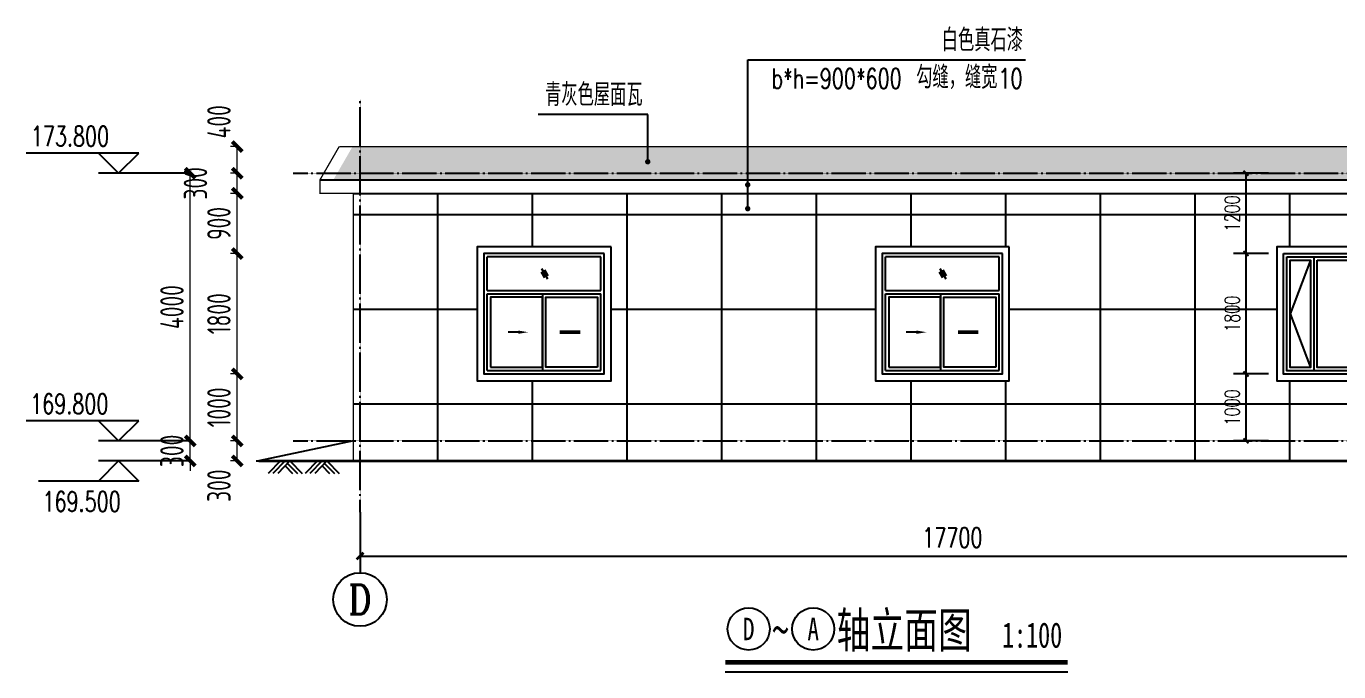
# Model space of a CAD drawing. Header units: inches. Extents: x -25354 to 45988, y -31419 to 5096.
# Drawn here: x 15336 to 34947, y -16574 to -6924 of the extents above; entities that cross this region are included whole.
import ezdxf
from ezdxf.enums import TextEntityAlignment as Align

# ---------------------------------------------------------------- set-up
doc = ezdxf.new("R2010")
doc.units = ezdxf.units.IN
doc.header["$MEASUREMENT"] = 0
doc.linetypes.add('DOTE', pattern=[2.42, 2, -0.2, 0.02, -0.2])
for name, color, linetype in [('AXIS', 3, 'Continuous'), ('AXIS_TEXT', 7, 'Continuous'), ('DIM_ELEV', 3, 'Continuous'), ('DIM_LEAD', 3, 'Continuous'), ('DIM_SYMB', 3, 'Continuous'), ('DOTE', 1, 'DOTE'), ('PUB_DIM', 3, 'Continuous'), ('TWT_DIM', 3, 'Continuous'), ('YHJ_剖面_梁板', 4, 'Continuous'), ('YHJ_尺寸_公标', 3, 'Continuous'), ('YHJ_消防救援标示', 6, 'Continuous'), ('YHJ_立面_墙线中', 2, 'Continuous'), ('YHJ_符号', 3, 'Continuous'), ('YHJ_门窗框', 151, 'Continuous'), ('YHJ_门窗细线', 160, 'Continuous'), ('建筑-房间填充', 8, 'Continuous')]:
    doc.layers.add(name, color=color, linetype=linetype)
doc.styles.add('_TCH_AXIS', font='COMPLEX', dxfattribs={"bigfont": 'GBCBIG'})
doc.styles.add('_TCH_DIM', font='SIMPLEX', dxfattribs={"bigfont": 'GBCBIG'})
doc.styles.add('_TCH_DIM_T3', font='SIMPLEX', dxfattribs={"width": 0.705882, "bigfont": 'GBCBIG'})
doc.styles.add('biaotilan', font='', dxfattribs={"width": 0.7})
doc.styles.add('COMPLEX', font='COMPLEX')
doc.styles.add('TSSD_REIN_T3', font='tssdeng.shx', dxfattribs={"width": 0.7, "bigfont": 'hztxt.shx'})
doc.styles.add('YH_TEXT', font='@YH2', dxfattribs={"width": 0.7, "bigfont": '@YH1'})
doc.styles.get('biaotilan').set_extended_font_data('SimSun')
doc.dimstyles.new('_TCH_ARCH&&100', dxfattribs={"dimtxt": 350, "dimasz": 150, "dimexe": 100, "dimexo": 200, "dimgap": 100, "dimtad": 1, "dimdec": 0, "dimzin": 0, "dimdsep": 46, "dimtxsty": 'TSSD_REIN_T3', "dimblk": 'ARCHTICK', "dimcen": 0.09, "dimclrt": 7, "dimazin": 2, "dimtfac": 1, "dimtdec": 0, "dimtix": 1, "dimtmove": 2, "dimatfit": 3, "dimfxl": 1, "dimfxlon": 1, "dimtolj": 1, "dimtzin": 0, "dimlwd": 18, "dimlwe": 18, "dimarcsym": 0})
doc.dimstyles.new('_TCH_ARCH_MM_M&&75', dxfattribs={"dimtxt": 223.125, "dimasz": 75, "dimexe": 187.5, "dimexo": 225, "dimgap": 94.6875, "dimtad": 1, "dimdec": 0, "dimzin": 0, "dimdsep": 46, "dimtxsty": '_TCH_DIM_T3', "dimblk": 'ARCHTICK', "dimcen": 0.09, "dimclrt": 7, "dimazin": 2, "dimtfac": 1, "dimtdec": 0, "dimtix": 1, "dimtmove": 2, "dimatfit": 3, "dimfxl": 75, "dimtolj": 1, "dimtzin": 0, "dimarcsym": 0})
doc.dimstyles.new('_TWT_ARCH&&100', dxfattribs={"dimtxt": 297.5, "dimasz": 100, "dimexe": 250, "dimexo": 300, "dimgap": 126.25, "dimtad": 1, "dimdec": 0, "dimzin": 0, "dimdsep": 46, "dimtxsty": '_TCH_DIM_T3', "dimblk": 'ARCHTICK', "dimcen": 0.09, "dimclrt": 7, "dimazin": 2, "dimtfac": 1, "dimtdec": 0, "dimtix": 1, "dimtmove": 2, "dimatfit": 3, "dimfxl": 75, "dimtolj": 1, "dimtzin": 0, "dimarcsym": 0})
doc.dimstyles.new('YH_D_100', dxfattribs={"dimscale": 100, "dimtxt": 3, "dimasz": 1.5, "dimexe": 1.25, "dimexo": 1, "dimgap": 1.25, "dimtad": 1, "dimdec": 0, "dimzin": 0, "dimdsep": 46, "dimtxsty": 'YH_TEXT', "dimblk1": 'ARCHTICK', "dimblk2": 'ARCHTICK', "dimsah": 1, "dimcen": 0.09, "dimclrt": 7, "dimadec": 0, "dimazin": 0, "dimtfac": 1, "dimtdec": 0, "dimtix": 1, "dimtmove": 2, "dimatfit": 0, "dimfxl": 2, "dimtolj": 1, "dimtzin": 0, "dimarcsym": 0})

# ---------------------------------------------------------------- blocks, each defined once
blk = doc.blocks.new('_ArchTick')
at = {"color": 0, "linetype": 'ByBlock', "const_width": 0.4}
blk.add_lwpolyline([(-0.5, -0.5), (0.5, 0.5)], dxfattribs=at)
blk = doc.blocks.new('玻璃')
at = {"layer": 'YHJ_符号'}
for p, q in [((122726, -123680), (122726, -123780)), ((122756, -123640), (122756, -123820)), ((122786, -123680), (122786, -123780))]:
    blk.add_line(p, q, dxfattribs=at)
blk = doc.blocks.new('A$C4EA902EC')
at = {"layer": 'YHJ_消防救援标示'}
h = blk.add_hatch(dxfattribs=at)
h.set_pattern_fill('ANSI31', color=6, scale=20, angle=135, style=0)
h.set_pattern_definition([(180, (-2939646.705, -311489.21), (-5e-15, -31.75), [])])
edge = h.paths.add_edge_path()
edge.add_arc((175, 175), 150, 0, 360)
blk.add_lwpolyline([(0, 0), (350, 0), (350, 350), (0, 350)], close=True, dxfattribs=at)
at = {"layer": 'YHJ_消防救援标示', "color": 6}
blk.add_circle((175, 175), 150, dxfattribs=at)
blk = doc.blocks.new('FAFDCCDEERESSDDFSGSDAGASDGA')
at = {"layer": 'YHJ_门窗框'}
blk.add_lwpolyline([(2134656, 2632935), (2136456, 2632935), (2136456, 2631135), (2134656, 2631135)], close=True, dxfattribs=at)
at = {"layer": 'YHJ_门窗细线'}
for points in [[(2134706, 2632885), (2136406, 2632885), (2136406, 2631185), (2134706, 2631185)], [(2134706, 2632885), (2135106, 2632885), (2135106, 2631185), (2134706, 2631185)], [(2134756, 2632835), (2135056, 2632835), (2135056, 2631235), (2134756, 2631235)], [(2135156, 2632835), (2136356, 2632835), (2136356, 2631235), (2135156, 2631235)]]:
    blk.add_lwpolyline(points, close=True, dxfattribs=at)
for points in [[(2135056, 2631235), (2134756, 2631235), (2134756, 2632835), (2135056, 2632835)], [(2135056, 2632835), (2134756, 2632035), (2135056, 2631235)]]:
    blk.add_lwpolyline(points, dxfattribs=at)
at = {"layer": 'YHJ_消防救援标示', "color": 6, "xscale": -1, "rotation": 180}
blk.add_blockref('A$C4EA902EC', (2136006, 2632835), dxfattribs=at)
blk = doc.blocks.new('*D136')
at = {"layer": 'Defpoints', "color": 0, "transparency": 16777216}
for p in [(20324, -14586), (38024, -14586), (38024, -14844)]:
    blk.add_point(p, dxfattribs=at)
at = {"layer": 'TWT_DIM', "color": 0, "lineweight": -2, "transparency": 16777216}
for p, q in [((20324, -14844), (38024, -14844)), ((20324, -14886), (20324, -15094)), ((38024, -14886), (38024, -15094))]:
    blk.add_line(p, q, dxfattribs=at)
at = {"layer": 'TWT_DIM', "color": 0, "lineweight": -2, "transparency": 16777216, "xscale": 100, "yscale": 100, "zscale": 100, "rotation": 180}
blk.add_blockref('_ArchTick', (20324, -14844), dxfattribs=at)
at = {"layer": 'TWT_DIM', "color": 0, "lineweight": -2, "transparency": 16777216, "xscale": 100, "yscale": 100, "zscale": 100}
blk.add_blockref('_ArchTick', (38024, -14844), dxfattribs=at)
at = {"layer": 'TWT_DIM', "color": 7, "transparency": 16777216, "insert": (29174, -14569), "char_height": 297.5, "attachment_point": 5, "style": '_TCH_DIM_T3'}
blk.add_mtext('\\A1;17700', dxfattribs=at)
blk = doc.blocks.new('_AXISO')
blk.add_circle((0, 0), 0.5)
at = {"layer": 'AXIS_TEXT', "style": 'COMPLEX', "width": 1.041667}
blk.add_attdef('A', text='', height=0.56, dxfattribs=at).set_placement((-0.25, -0.28), (0.25, -0.28), align=Align.FIT)
blk = doc.blocks.new('*D137')
at = {"layer": 'Defpoints', "color": 0, "transparency": 16777216}
for p in [(18490, -13122), (19218, -13122), (19218, -13422)]:
    blk.add_point(p, dxfattribs=at)
at = {"layer": 'PUB_DIM', "color": 0, "lineweight": 18, "transparency": 16777216}
for p, q in [((18491, -13122), (18390, -13122)), ((18490, -13422), (18490, -13122)), ((18491, -13422), (18390, -13422))]:
    blk.add_line(p, q, dxfattribs=at)
at = {"layer": 'PUB_DIM', "color": 0, "lineweight": 18, "transparency": 16777216, "xscale": 150, "yscale": 150, "zscale": 150}
for p, rotation in [((18490, -13122), 90), ((18490, -13422), 270)]:
    blk.add_blockref('_ArchTick', p, dxfattribs=dict(at, rotation=rotation))
at = {"layer": 'PUB_DIM', "color": 7, "transparency": 16777216, "insert": (18215, -13792), "char_height": 350, "attachment_point": 5, "rotation": 90, "style": 'TSSD_REIN_T3'}
blk.add_mtext('\\A1;300', dxfattribs=at)
blk = doc.blocks.new('*D138')
at = {"layer": 'Defpoints', "color": 0, "transparency": 16777216}
for p in [(18490, -12122), (19218, -12122), (19218, -13122)]:
    blk.add_point(p, dxfattribs=at)
at = {"layer": 'PUB_DIM', "color": 0, "lineweight": 18, "transparency": 16777216}
for p, q in [((18491, -12122), (18390, -12122)), ((18490, -13122), (18490, -12122)), ((18491, -13122), (18390, -13122))]:
    blk.add_line(p, q, dxfattribs=at)
at = {"layer": 'PUB_DIM', "color": 0, "lineweight": 18, "transparency": 16777216, "xscale": 150, "yscale": 150, "zscale": 150}
for p, rotation in [((18490, -12122), 90), ((18490, -13122), 270)]:
    blk.add_blockref('_ArchTick', p, dxfattribs=dict(at, rotation=rotation))
at = {"layer": 'PUB_DIM', "color": 7, "transparency": 16777216, "insert": (18215, -12622), "char_height": 350, "attachment_point": 5, "rotation": 90, "style": 'TSSD_REIN_T3'}
blk.add_mtext('\\A1;1000', dxfattribs=at)
blk = doc.blocks.new('*D139')
at = {"layer": 'Defpoints', "color": 0, "transparency": 16777216}
for p in [(18490, -10322), (19218, -10322), (19218, -12122)]:
    blk.add_point(p, dxfattribs=at)
at = {"layer": 'PUB_DIM', "color": 0, "lineweight": 18, "transparency": 16777216}
for p, q in [((18491, -10322), (18390, -10322)), ((18490, -12122), (18490, -10322)), ((18491, -12122), (18390, -12122))]:
    blk.add_line(p, q, dxfattribs=at)
at = {"layer": 'PUB_DIM', "color": 0, "lineweight": 18, "transparency": 16777216, "xscale": 150, "yscale": 150, "zscale": 150}
for p, rotation in [((18490, -10322), 90), ((18490, -12122), 270)]:
    blk.add_blockref('_ArchTick', p, dxfattribs=dict(at, rotation=rotation))
at = {"layer": 'PUB_DIM', "color": 7, "transparency": 16777216, "insert": (18215, -11222), "char_height": 350, "attachment_point": 5, "rotation": 90, "style": 'TSSD_REIN_T3'}
blk.add_mtext('\\A1;1800', dxfattribs=at)
blk = doc.blocks.new('*D140')
at = {"layer": 'Defpoints', "color": 0, "transparency": 16777216}
for p in [(18490, -9422), (19218, -9422), (19218, -10322)]:
    blk.add_point(p, dxfattribs=at)
at = {"layer": 'PUB_DIM', "color": 0, "lineweight": 18, "transparency": 16777216}
for p, q in [((18491, -9422), (18390, -9422)), ((18490, -10322), (18490, -9422)), ((18491, -10322), (18390, -10322))]:
    blk.add_line(p, q, dxfattribs=at)
at = {"layer": 'PUB_DIM', "color": 0, "lineweight": 18, "transparency": 16777216, "xscale": 150, "yscale": 150, "zscale": 150}
for p, rotation in [((18490, -9422), 90), ((18490, -10322), 270)]:
    blk.add_blockref('_ArchTick', p, dxfattribs=dict(at, rotation=rotation))
at = {"layer": 'PUB_DIM', "color": 7, "transparency": 16777216, "insert": (18215, -9872), "char_height": 350, "attachment_point": 5, "rotation": 90, "style": 'TSSD_REIN_T3'}
blk.add_mtext('\\A1;900', dxfattribs=at)
blk = doc.blocks.new('*D141')
at = {"layer": 'Defpoints', "color": 0, "transparency": 16777216}
for p in [(18490, -9122), (19218, -9122), (19218, -9422)]:
    blk.add_point(p, dxfattribs=at)
at = {"layer": 'PUB_DIM', "color": 0, "lineweight": 18, "transparency": 16777216}
for p, q in [((18491, -9122), (18390, -9122)), ((18490, -9422), (18490, -9122)), ((18491, -9422), (18390, -9422))]:
    blk.add_line(p, q, dxfattribs=at)
at = {"layer": 'PUB_DIM', "color": 0, "lineweight": 18, "transparency": 16777216, "xscale": 150, "yscale": 150, "zscale": 150}
for p, rotation in [((18490, -9122), 90), ((18490, -9422), 270)]:
    blk.add_blockref('_ArchTick', p, dxfattribs=dict(at, rotation=rotation))
at = {"layer": 'PUB_DIM', "color": 7, "transparency": 16777216, "insert": (17865, -9272), "char_height": 350, "attachment_point": 5, "rotation": 90, "style": 'TSSD_REIN_T3'}
blk.add_mtext('\\A1;300', dxfattribs=at)
blk = doc.blocks.new('*D142')
at = {"layer": 'Defpoints', "color": 0, "transparency": 16777216}
for p in [(18490, -8722), (19218, -8722), (19218, -9122)]:
    blk.add_point(p, dxfattribs=at)
at = {"layer": 'PUB_DIM', "color": 0, "lineweight": 18, "transparency": 16777216}
for p, q in [((18491, -8722), (18390, -8722)), ((18490, -9122), (18490, -8722)), ((18491, -9122), (18390, -9122))]:
    blk.add_line(p, q, dxfattribs=at)
at = {"layer": 'PUB_DIM', "color": 0, "lineweight": 18, "transparency": 16777216, "xscale": 150, "yscale": 150, "zscale": 150}
for p, rotation in [((18490, -8722), 90), ((18490, -9122), 270)]:
    blk.add_blockref('_ArchTick', p, dxfattribs=dict(at, rotation=rotation))
at = {"layer": 'PUB_DIM', "color": 7, "transparency": 16777216, "insert": (18215, -8352), "char_height": 350, "attachment_point": 5, "rotation": 90, "style": 'TSSD_REIN_T3'}
blk.add_mtext('\\A1;400', dxfattribs=at)
blk = doc.blocks.new('*D149')
at = {"layer": 'Defpoints', "color": 0, "transparency": 16777216}
for p in [(17788, -13122), (18918, -13122), (18918, -13422)]:
    blk.add_point(p, dxfattribs=at)
at = {"layer": 'PUB_DIM', "color": 0, "lineweight": 18, "transparency": 16777216}
for p, q in [((17789, -13122), (17688, -13122)), ((17788, -13122), (17788, -12972)), ((17788, -13422), (17788, -13122)), ((17789, -13422), (17688, -13422)), ((17788, -13422), (17788, -13572))]:
    blk.add_line(p, q, dxfattribs=at)
at = {"layer": 'PUB_DIM', "color": 0, "lineweight": 18, "transparency": 16777216, "xscale": 150, "yscale": 150, "zscale": 150}
for p, rotation in [((17788, -13122), 270), ((17788, -13422), 90)]:
    blk.add_blockref('_ArchTick', p, dxfattribs=dict(at, rotation=rotation))
at = {"layer": 'PUB_DIM', "color": 7, "transparency": 16777216, "insert": (17513, -13272), "char_height": 350, "attachment_point": 5, "rotation": 90, "style": 'TSSD_REIN_T3'}
blk.add_mtext('\\A1;300', dxfattribs=at)
blk = doc.blocks.new('*D150')
at = {"layer": 'Defpoints', "color": 0, "transparency": 16777216}
for p in [(17788, -9122), (18918, -9122), (18918, -13122)]:
    blk.add_point(p, dxfattribs=at)
at = {"layer": 'PUB_DIM', "color": 0, "lineweight": 18, "transparency": 16777216}
for p, q in [((17789, -9122), (17688, -9122)), ((17788, -13122), (17788, -9122)), ((17789, -13122), (17688, -13122))]:
    blk.add_line(p, q, dxfattribs=at)
at = {"layer": 'PUB_DIM', "color": 0, "lineweight": 18, "transparency": 16777216, "xscale": 150, "yscale": 150, "zscale": 150}
for p, rotation in [((17788, -9122), 90), ((17788, -13122), 270)]:
    blk.add_blockref('_ArchTick', p, dxfattribs=dict(at, rotation=rotation))
at = {"layer": 'PUB_DIM', "color": 7, "transparency": 16777216, "insert": (17513, -11122), "char_height": 350, "attachment_point": 5, "rotation": 90, "style": 'TSSD_REIN_T3'}
blk.add_mtext('\\A1;4000', dxfattribs=at)
blk = doc.blocks.new('*D156')
at = {"layer": 'Defpoints', "color": 0, "transparency": 16777216}
for p in [(33562, -12122), (34124, -12122), (34124, -13122)]:
    blk.add_point(p, dxfattribs=at)
at = {"layer": 'YHJ_尺寸_公标', "color": 0, "lineweight": -2, "transparency": 16777216}
for p, q in [((33899, -12122), (33375, -12122)), ((33562, -13122), (33562, -12122)), ((33899, -13122), (33375, -13122))]:
    blk.add_line(p, q, dxfattribs=at)
at = {"layer": 'YHJ_尺寸_公标', "color": 0, "lineweight": -2, "transparency": 16777216, "xscale": 75, "yscale": 75, "zscale": 75}
for p, rotation in [((33562, -12122), 90), ((33562, -13122), 270)]:
    blk.add_blockref('_ArchTick', p, dxfattribs=dict(at, rotation=rotation))
at = {"layer": 'YHJ_尺寸_公标', "color": 7, "transparency": 16777216, "insert": (33356, -12622), "char_height": 223.1, "attachment_point": 5, "rotation": 90, "style": '_TCH_DIM_T3'}
blk.add_mtext('\\A1;1000', dxfattribs=at)
blk = doc.blocks.new('*D157')
at = {"layer": 'Defpoints', "color": 0, "transparency": 16777216}
for p in [(33562, -10322), (34124, -10322), (34124, -12122)]:
    blk.add_point(p, dxfattribs=at)
at = {"layer": 'YHJ_尺寸_公标', "color": 0, "lineweight": -2, "transparency": 16777216}
for p, q in [((33899, -10322), (33375, -10322)), ((33562, -12122), (33562, -10322)), ((33899, -12122), (33375, -12122))]:
    blk.add_line(p, q, dxfattribs=at)
at = {"layer": 'YHJ_尺寸_公标', "color": 0, "lineweight": -2, "transparency": 16777216, "xscale": 75, "yscale": 75, "zscale": 75}
for p, rotation in [((33562, -10322), 90), ((33562, -12122), 270)]:
    blk.add_blockref('_ArchTick', p, dxfattribs=dict(at, rotation=rotation))
at = {"layer": 'YHJ_尺寸_公标', "color": 7, "transparency": 16777216, "insert": (33356, -11222), "char_height": 223.1, "attachment_point": 5, "rotation": 90, "style": '_TCH_DIM_T3'}
blk.add_mtext('\\A1;1800', dxfattribs=at)
blk = doc.blocks.new('*D158')
at = {"layer": 'Defpoints', "color": 0, "transparency": 16777216}
for p in [(33562, -9122), (34124, -9122), (34124, -10322)]:
    blk.add_point(p, dxfattribs=at)
at = {"layer": 'YHJ_尺寸_公标', "color": 0, "lineweight": -2, "transparency": 16777216}
for p, q in [((33899, -9122), (33375, -9122)), ((33562, -10322), (33562, -9122)), ((33899, -10322), (33375, -10322))]:
    blk.add_line(p, q, dxfattribs=at)
at = {"layer": 'YHJ_尺寸_公标', "color": 0, "lineweight": -2, "transparency": 16777216, "xscale": 75, "yscale": 75, "zscale": 75}
for p, rotation in [((33562, -9122), 90), ((33562, -10322), 270)]:
    blk.add_blockref('_ArchTick', p, dxfattribs=dict(at, rotation=rotation))
at = {"layer": 'YHJ_尺寸_公标', "color": 7, "transparency": 16777216, "insert": (33356, -9722), "char_height": 223.1, "attachment_point": 5, "rotation": 90, "style": '_TCH_DIM_T3'}
blk.add_mtext('\\A1;1200', dxfattribs=at)
blk = doc.blocks.new('C1818')
at = {"layer": 'YHJ_符号'}
blk.add_lwpolyline([(1287, 625), (1438, 625)], dxfattribs=at)
blk.add_solid([(1287, 600), (1137, 625), (1287, 650)], dxfattribs=at)
at = {"layer": 'YHJ_门窗框'}
blk.add_lwpolyline([(0, 1800), (1800, 1800), (1800, 0), (0, 0)], close=True, dxfattribs=at)
at = {"layer": 'YHJ_门窗细线'}
for p, q in [((50, 1250), (50, 1750)), ((1750, 1250), (1750, 1750)), ((1750, 1250), (50, 1250)), ((50, 50), (50, 1200)), ((1750, 1200), (50, 1200)), ((925, 1200), (925, 50)), ((1750, 50), (1750, 1200))]:
    blk.add_line(p, q, dxfattribs=at)
for points in [[(50, 1750), (1750, 1750)], [(1750, 50), (50, 50)]]:
    blk.add_lwpolyline(points, dxfattribs=at)
for points in [[(100, 100), (875, 100), (875, 1150), (100, 1150)], [(1700, 100), (925, 100), (925, 1150), (1700, 1150)]]:
    blk.add_lwpolyline(points, close=True, dxfattribs=at)
at = {"layer": 'YHJ_符号', "rotation": 149.9999999998738}
blk.add_blockref('玻璃', (45334, -167035), dxfattribs=at)
at = {"layer": 'YHJ_符号'}
blk.add_leader([(663, 625), (362, 625)], dimstyle='YH_D_100', override={"dimgap": 1.2, "dimtad": 0}, dxfattribs=at)

msp = doc.modelspace()

# ---------------------------------------------------------------- hatches: boundary and pattern name
h = msp.add_hatch()
h.set_pattern_fill('多孔材料', color=8, scale=500, angle=45)
h.set_pattern_definition([(90, (-2191760.7, -2689677.4), (-1414.215, 0), []), (180, (-2191760.7, -2689677.4), (-1e-13, -1414.215), [])])
h.paths.add_polyline_path([(38023.7, -9422.4), (20323.7, -9422.4), (20323.7, -13122.4), (38023.7, -13122.4)])
h.paths.add_polyline_path([(24073.7, -12222.4), (22073.7, -12222.4), (22073.7, -10222.4), (24073.7, -10222.4)], flags=16)
h.paths.add_polyline_path([(23973.7, -12122.4), (22173.7, -12122.4), (22173.7, -10322.4), (23973.7, -10322.4)], flags=0)
h.paths.add_polyline_path([(26116.3, -9670.8, -1), (26116.3, -9630.8, -1)], flags=16)
h.paths.add_polyline_path([(23923.7, -12072.4), (22223.7, -12072.4), (22223.7, -10922.4), (23923.7, -10922.4)], flags=0)
h.paths.add_polyline_path([(23873.7, -12022.4), (23098.7, -12022.4), (23098.7, -10972.4), (23873.7, -10972.4)], flags=0)
h.paths.add_polyline_path([(23923.7, -10872.4), (22223.7, -10872.4), (22223.7, -10372.4), (23923.7, -10372.4)], flags=0)
h.paths.add_polyline_path([(28023.7, -10222.4), (30023.7, -10222.4), (30023.7, -12222.4), (28023.7, -12222.4)], flags=16)
h.paths.add_polyline_path([(28123.7, -10322.4), (29923.7, -10322.4), (29923.7, -12122.4), (28123.7, -12122.4)], flags=0)
h.paths.add_polyline_path([(28173.7, -10922.4), (29873.7, -10922.4), (29873.7, -12072.4), (28173.7, -12072.4)], flags=0)
h.paths.add_polyline_path([(28173.7, -10872.4), (28173.7, -10372.4), (29873.7, -10372.4), (29873.7, -10872.4)], flags=0)
h.paths.add_polyline_path([(28223.7, -10972.4), (28998.7, -10972.4), (28998.7, -12022.4), (28223.7, -12022.4)], flags=0)
h.paths.add_polyline_path([(23048.7, -12022.4), (22273.7, -12022.4), (22273.7, -10972.4), (23048.7, -10972.4)], flags=0)
h.paths.add_polyline_path([(29048.7, -10972.4), (29823.7, -10972.4), (29823.7, -12022.4), (29048.7, -12022.4)], flags=0)
h.paths.add_polyline_path([(34023.7, -10222.4), (36023.7, -10222.4), (36023.7, -12222.4), (34023.7, -12222.4)], flags=16)
h.paths.add_polyline_path([(34123.7, -10322.4), (35923.7, -10322.4), (35923.7, -12122.4), (34123.7, -12122.4)], flags=0)
h.paths.add_polyline_path([(34173.7, -10372.4), (34573.7, -10372.4), (35873.7, -10372.4), (35873.7, -12072.4), (34173.7, -12072.4)], flags=0)
h.paths.add_polyline_path([(34223.7, -10422.4), (34523.7, -10422.4), (34523.7, -12022.4), (34223.7, -12022.4)], flags=0)
h.paths.add_polyline_path([(34223.7, -10422.4), (34523.7, -10422.4), (34223.7, -11222.4), (34523.7, -12022.4), (34223.7, -12022.4)], flags=0)
h.paths.add_polyline_path([(34623.7, -10422.4), (35823.7, -10422.4), (35823.7, -10772.4), (35823.7, -12022.4), (34623.7, -12022.4)], flags=0)
h.paths.add_polyline_path([(35798.7, -10597.4, -1), (35498.7, -10597.4, -1)], flags=0)
h.paths.add_polyline_path([(20323.7, -9422.4), (20223.7, -9422.4), (20223.7, -13122.4), (20323.7, -13122.4)])
h.paths.add_polyline_path([(20323.7, -13122.4), (20223.7, -13122.4), (20223.7, -13422.4), (20323.7, -13422.4)])
h.paths.add_polyline_path([(38023.7, -13122.4), (20323.7, -13122.4), (20323.7, -13422.4), (38023.7, -13422.4)])
h.paths.add_polyline_path([(38123.7, -9422.4), (38023.7, -9422.4), (38023.7, -13122.4), (38123.7, -13122.4)])
h.paths.add_polyline_path([(38123.7, -13122.4), (38023.7, -13122.4), (38023.7, -13422.4), (38123.7, -13422.4)])
at = {"layer": '建筑-房间填充'}
h = msp.add_hatch(dxfattribs=at)
h.set_pattern_fill('弯瓦屋面', color=144, scale=100)
h.set_pattern_definition([(0, (-658736.42, -95135), (200, 200), [40, -160]), (45, (-658656.42, -95115), (2e-14, 200), [56.56854, -226.27417]), (90, (-658616.42, -95075), (-200, 200), [200]), (135, (-658576.42, -95115), (-200, 2e-14), [56.56854, -226.27417]), (26.565051, (-658696.415, -95135), (200, 2e-07), [44.72, -402.493595]), (333.434949, (-658576.415, -95115), (200, -2e-07), [44.72, -402.493595])])
h.paths.add_polyline_path([(20523.7, -8722.4), (20212.3, -8722.4), (19981.4, -9122.4), (20523.7, -9122.4)])
h.paths.add_polyline_path([(20523.7, -9122.4), (19981.4, -9122.4), (19923.7, -9222.4), (20523.7, -9222.4)])
h.paths.add_polyline_path([(37023.7, -8722.4), (20523.7, -8722.4), (20523.7, -9122.4), (37023.7, -9122.4)])
h.paths.add_polyline_path([(37023.7, -9122.4), (20523.7, -9122.4), (20523.7, -9222.4), (37023.7, -9222.4)])
h.paths.add_polyline_path([(38335, -8722.4), (37023.7, -8722.4), (37023.7, -9122.4), (38565.9, -9122.4)])
h.paths.add_polyline_path([(38565.9, -9122.4), (37023.7, -9122.4), (37023.7, -9222.4), (38623.7, -9222.4)])

# ---------------------------------------------------------------- linework, layer by layer
for p, q in [((19133.1, -13422.4), (18949.9, -13608.4)), ((19205, -13422.4), (19021.9, -13608.4)), ((19276.9, -13422.4), (19093.8, -13608.4)), ((19205, -13495.5), (19316.2, -13608.4)), ((19241, -13459), (19388.1, -13608.4)), ((19276.9, -13422.4), (19460.2, -13608.4)), ((19686, -13422.4), (19502.9, -13608.4)), ((19758, -13422.4), (19574.8, -13608.4)), ((19829.9, -13422.4), (19646.8, -13608.4)), ((19758, -13495.5), (19869.1, -13608.4)), ((19793.9, -13459), (19941.1, -13608.4)), ((19829.9, -13422.4), (20013.1, -13608.4))]:
    msp.add_line(p, q)
at = {"layer": 'AXIS'}
msp.add_line((20323.7, -14186.1), (20323.7, -15093.5), dxfattribs=at)
at = {"layer": 'DIM_ELEV'}
for p, q in [((17016.3, -8822.4), (15336.3, -8822.4)), ((16716.3, -9122.4), (16416.3, -8822.4)), ((16716.3, -9122.4), (17016.3, -8822.4)), ((17787.6, -9122.4), (16416.3, -9122.4)), ((17016.3, -12822.4), (15336.3, -12822.4)), ((16716.3, -13122.4), (16416.3, -12822.4)), ((16716.3, -13122.4), (17016.3, -12822.4)), ((17787.6, -13122.4), (16416.3, -13122.4)), ((16716.3, -13422.4), (16416.3, -13722.4)), ((17787.6, -13422.4), (16416.3, -13422.4)), ((16716.3, -13422.4), (17016.3, -13722.4)), ((17016.3, -13722.4), (15520.3, -13722.4))]:
    msp.add_line(p, q, dxfattribs=at)
msp.add_lwpolyline([(18770.1, -13422.4), (20223.7, -13422.4)], dxfattribs=at)
at = {"layer": 'DIM_LEAD'}
for p, q in [((26116.3, -9650.8), (26116.3, -7425.4)), ((26116.3, -9294.1), (26116.3, -7425.4)), ((26116.3, -7425.4), (30266.7, -7425.4)), ((24622.5, -8242.8), (22983.2, -8242.8)), ((24622.5, -8949.6), (24622.5, -8242.8))]:
    msp.add_line(p, q, dxfattribs=at)
at = {"layer": 'DIM_LEAD', "const_width": 40}
for points in [[(24622.5, -8969.6, 1), (24622.5, -8929.6, 1)], [(26116.3, -9314.1, 1), (26116.3, -9274.1, 1)], [(26116.3, -9670.8, 1), (26116.3, -9630.8, 1)]]:
    msp.add_lwpolyline(points, format="xyb", close=True, dxfattribs=at)
at = {"layer": 'DIM_SYMB', "const_width": 70}
msp.add_lwpolyline([(25780.4, -16433.8), (30899.2, -16433.8)], dxfattribs=at)
at = {"layer": 'DIM_SYMB'}
msp.add_lwpolyline([(25780.4, -16573.8), (30899.2, -16573.8)], dxfattribs=at)
at = {"layer": 'DIM_SYMB', "color": 7}
for centre in [(26130.4, -15934), (27095.1, -15934)]:
    msp.add_circle(centre, 315, dxfattribs=at)
at = {"layer": 'DOTE', "linetype": 'DOTE'}
for p, q in [((20323.7, -14186.1), (20323.7, -8022.4)), ((19323.7, -9122.4), (39023.7, -9122.4)), ((19323.7, -13122.4), (39023.7, -13122.4))]:
    msp.add_line(p, q, dxfattribs=at)
at = {"layer": 'YHJ_立面_墙线中', "lineweight": 25, "const_width": 20}
for points in [[(20223.7, -9422.4), (19723.7, -9422.4), (19723.7, -9222.4), (20012.3, -8722.4)], [(20012.3, -8722.4), (38335, -8722.4)], [(20223.7, -13422.4), (20223.7, -9422.4)]]:
    msp.add_lwpolyline(points, dxfattribs=at)
at = {"layer": 'YHJ_立面_墙线中'}
for points in [[(38623.7, -9222.4), (19723.7, -9222.4)], [(20223.7, -9422.4), (38123.7, -9422.4)], [(20223.7, -13122.4), (18810.9, -13422.4)]]:
    msp.add_lwpolyline(points, dxfattribs=at)
for points in [[(24073.7, -10222.4), (22073.7, -10222.4), (22073.7, -12222.4), (24073.7, -12222.4)], [(30023.7, -10222.4), (28023.7, -10222.4), (28023.7, -12222.4), (30023.7, -12222.4)], [(36023.7, -10222.4), (34023.7, -10222.4), (34023.7, -12222.4), (36023.7, -12222.4)]]:
    msp.add_lwpolyline(points, close=True, dxfattribs=at)
at = {"layer": 'YHJ_立面_墙线中', "lineweight": 40, "const_width": 40}
msp.add_lwpolyline([(18810.9, -13422.4), (39666.2, -13422.4)], dxfattribs=at)

# ---------------------------------------------------------------- block references
at = {"layer": 'AXIS'}
ref = msp.add_blockref('_AXISO', (20323.7, -15493.5), dxfattribs=dict(at, xscale=800, yscale=800, zscale=800))
ref.add_attrib('A', 'D', dxfattribs={"layer": 'AXIS_TEXT', "height": 435.3, "style": '_TCH_AXIS'}).set_placement((20147.5, -15711.2), (20499.8, -15711.2), align=Align.FIT)
at = {"layer": 'YHJ_剖面_梁板'}
msp.add_blockref('FAFDCCDEERESSDDFSGSDAGASDGA', (-2100532.2, -2643257.9), dxfattribs=at)
at = {"layer": 'YHJ_立面_墙线中', "lineweight": 50, "xscale": -1}
for p in [(23973.7, -12122.4), (29923.7, -12122.4)]:
    msp.add_blockref('C1818', p, dxfattribs=at)

# ---------------------------------------------------------------- texts
at = {"layer": 'DIM_ELEV', "color": 7, "style": '_TCH_DIM', "width": 0.705882}
for s, p in [('173.800', (15404.3, -8717.4)), ('169.800', (15394.3, -12717.4)), ('169.500', (15578.3, -14177.4))]:
    msp.add_text(s, height=297.5, dxfattribs=at).set_placement(p)
at = {"layer": 'DIM_LEAD', "color": 7, "style": '_TCH_DIM'}
for s, p in [('白色真石漆', (29014.9, -7298.1)), ('勾缝，缝宽', (28633, -7854.4)), ('青灰色屋面瓦', (23088.2, -8115.4))]:
    msp.add_text(s, height=337.59, dxfattribs=at).set_placement(p)
at = {"layer": 'DIM_LEAD', "color": 7, "style": '_TCH_DIM', "width": 0.705882}
for s, p in [('b*h=900*600', (26473, -7854.4)), ('10', (29861.7, -7854.4))]:
    msp.add_text(s, height=297.5, dxfattribs=at).set_placement(p)
at = {"layer": 'DIM_SYMB', "color": 7, "style": 'biaotilan', "width": 0.7}
for s, height, p in [('轴立面图', 528.69, (27445.1, -16214)), ('1:100', 377.64, (29916, -16214)), ('~', 528.7, (26480.4, -16214))]:
    msp.add_text(s, height=height, dxfattribs=at).set_placement(p)
at = {"layer": 'DIM_SYMB', "color": 7, "style": 'biaotilan'}
for s, height, width, p, p2 in [('D', 334.8, 0.732749, (26042.7, -16101.5), (26218.1, -16101.5)), ('A', 336.5, 0.716, (27008.9, -16102.3), (27181.2, -16102.3))]:
    msp.add_text(s, height=height, dxfattribs=dict(at, width=width)).set_placement(p, p2, align=Align.FIT)

# ---------------------------------------------------------------- dimensions: what is measured, and where the dimension line sits
at = {"layer": 'PUB_DIM'}
for base, p1, p2, picture, middle in [((18489.7, -8722.4), (19218, -9122.4), (19218, -8722.4), '*D142', (18214.7, -8352.4)), ((18489.7, -9122.4), (19218, -9422.4), (19218, -9122.4), '*D141', (17864.7, -9272.4)), ((18489.7, -13122.4), (19218, -13422.4), (19218, -13122.4), '*D137', (18214.7, -13792.4))]:
    dim = msp.add_linear_dim(base=base, p1=p1, p2=p2, angle=90, dimstyle='_TCH_ARCH&&100', dxfattribs=at)
    dim.commit()
    dim.dimension.update_dxf_attribs({"geometry": picture, "text_midpoint": middle, "dimtype": 161})
for p1, p2, distance, picture, middle in [((18918, -13122.4), (18918, -9122.4), 1130.5, '*D150', (17512.6, -11122.4)), ((19218, -10322.4), (19218, -9422.4), 728.3, '*D140', (18214.7, -9872.4)), ((19218, -12122.4), (19218, -10322.4), 728.3, '*D139', (18214.7, -11222.4)), ((19218, -13122.4), (19218, -12122.4), 728.3, '*D138', (18214.7, -12622.4)), ((18918, -13422.4), (18918, -13122.4), 1130.5, '*D149', (17512.6, -13272.4))]:
    dim = msp.add_aligned_dim(p1=p1, p2=p2, distance=distance, dimstyle='_TCH_ARCH&&100', dxfattribs=at)
    dim.commit()
    dim.dimension.update_dxf_attribs({"geometry": picture, "text_midpoint": middle})
at = {"layer": 'TWT_DIM'}
dim = msp.add_aligned_dim(p1=(20323.7, -14586.1), p2=(38023.7, -14586.1), distance=-257.5, dimstyle='_TWT_ARCH&&100', dxfattribs=at)
dim.commit()
dim.dimension.update_dxf_attribs({"geometry": '*D136', "text_midpoint": (29173.7, -14568.5)})
at = {"layer": 'YHJ_尺寸_公标'}
for p1, p2, picture, middle in [((34123.7, -10322.4), (34123.7, -9122.4), '*D158', (33355.8, -9722.4)), ((34123.7, -12122.4), (34123.7, -10322.4), '*D157', (33355.8, -11222.4)), ((34123.7, -13122.4), (34123.7, -12122.4), '*D156', (33355.8, -12622.4))]:
    dim = msp.add_aligned_dim(p1=p1, p2=p2, distance=561.6, dimstyle='_TCH_ARCH_MM_M&&75', dxfattribs=at)
    dim.commit()
    dim.dimension.update_dxf_attribs({"geometry": picture, "text_midpoint": middle})

doc.saveas('drawing.dxf')
